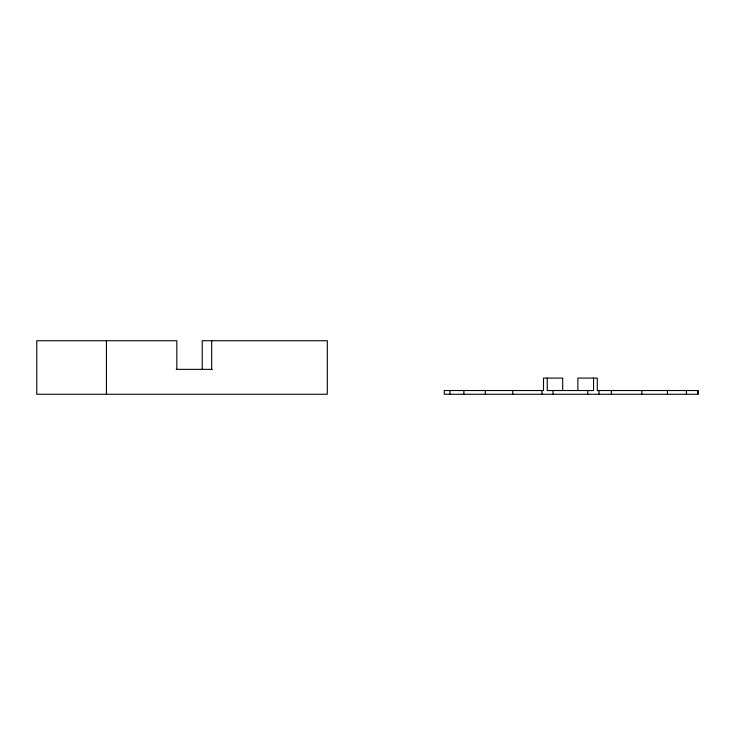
<?xml version="1.0" encoding="UTF-8"?>
<svg xmlns="http://www.w3.org/2000/svg" width="735" height="735" viewBox="0 0 735 735"><rect width="100%" height="100%" fill="white"/><g stroke="black" fill="none" stroke-linecap="round" stroke-linejoin="round"><path stroke-width="1.1" d="M176.207 369.365L212.323 369.365M697.662 390.533L697.662 394.263M686.462 390.533L686.462 394.263M667.463 390.533L667.463 394.263M641.848 390.533L641.848 394.263M611.355 390.533L611.355 394.263M599.025 390.533L599.025 394.263M593.549 378.084L593.549 390.533L547.244 390.533L547.244 378.084M587.779 390.533L587.779 394.263M577.866 390.533L577.866 378.084L597.279 378.084L597.279 390.533L698.25 390.533L698.25 394.263L444.262 394.263L444.262 390.533L543.505 390.533L543.505 378.084L562.679 378.084L562.679 390.533M553.014 390.533L553.014 394.263M541.943 390.533L541.943 394.263M512.773 390.533L512.773 394.263M485.293 390.533L485.293 394.263M463.886 390.533L463.886 394.263M449.958 390.533L449.958 394.263M211.68 340.737L211.68 369.365M202.235 369.365L202.235 340.737L327.314 340.737L327.314 394.263L36.75 394.263L36.75 340.737L176.823 340.737L176.823 369.365M106.428 340.737L106.428 394.263"/></g></svg>
